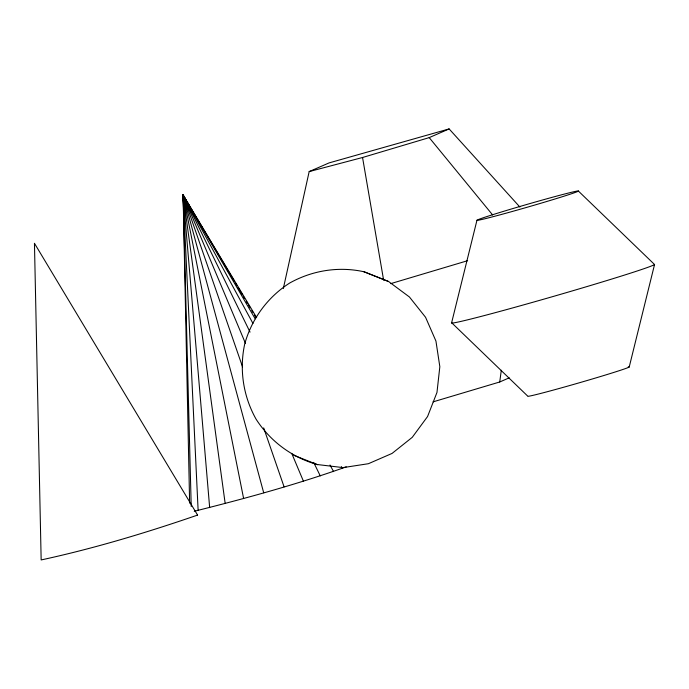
<?xml version="1.0" encoding="UTF-8"?>
<svg xmlns="http://www.w3.org/2000/svg" width="689" height="689" viewBox="0 0 689 689"><rect width="100%" height="100%" fill="white"/><g stroke="black" fill="none" stroke-linecap="round" stroke-linejoin="round"><path stroke-width="1.03" d="M433.08 401.859L499.74 381.982L501.299 370.269M283.317 288.579L309.172 171.587L329.101 162.897L449.133 128.921L519.876 207.019M628.204 366.953A52.881 1.387 -16.1 0 1 582.317 381.913A52.881 1.387 -16.1 0 1 527.748 396.141L451.631 322.719L476.969 220.204M629.212 367.039L654.55 264.516L578.433 191.094A52.881 1.387 -16.1 0 0 504.761 210.98A52.881 1.387 -16.1 0 0 499.904 214.873A52.881 1.387 -16.1 0 0 578.433 191.094M194.264 511.272C245.43 498.474 296.528 484.531 346.231 466.866M309.172 171.587L362.552 157.497L429.213 137.619L449.133 128.921M499.74 381.982L509.231 377.839M390.689 283.644L467.607 260.7M364.025 271.767C338.652 266.169 312.246 270.424 289.604 283.076C267.616 297.183 251.666 318.886 244.698 344.061C239.169 369.683 243.251 396.382 256.101 419.213C270.252 441.27 291.921 457.384 317.147 464.515L343.096 467.607L368.391 463.714L392.067 453.422L412.255 437.334L427.568 416.526L436.972 392.437L439.832 366.703L435.939 341.064L425.569 317.284L409.421 296.976L388.605 281.525L364.025 271.767L388.605 281.525M293.772 455.274L317.646 464.722M429.213 137.619L492.626 214.942M256.652 317.62L183.102 195.09L189.63 503.151M234.217 281.017L183.102 195.09L191.215 506.501M235.319 282.869L236.964 285.642M238.067 287.485L242.459 294.883M243.561 296.726L244.655 298.578M246.309 301.351L247.411 303.194M248.505 305.046L250.159 307.819M251.804 310.584L252.906 312.436M254.551 315.209L255.653 317.052M255.188 318.792L183.102 195.09L183.601 210.145M341.365 466.668L342.45 468.529M191.585 210.05L183.102 195.09L198.131 510.463M192.644 211.919L194.238 214.727M252.958 323.442L183.102 195.09L183.636 203.668M329.997 465.006L333.588 471.612M186.082 200.818L183.102 195.09L209.663 507.621M250.038 332.115L183.102 195.09L183.67 200.43M313.667 462.379L320.264 475.892M184.893 199.009L183.102 195.09L225.174 503.521M245.534 343.535L183.102 195.09L183.627 198.277M291.731 453.379L303.384 481.086M184.643 199.104L183.102 195.09L243.605 498.457M242.562 366.892L183.102 195.09L183.593 197.192M263.68 427.886L284.083 486.847M183.73 197.149L183.102 195.09L263.698 492.773M362.552 157.497L383.627 280.19M183.894 218.74L184.325 231.642M654.55 264.516A105.761 2.765 -16.1 0 1 547.471 298.113A105.761 2.765 -16.1 0 1 451.631 322.719M197.579 515.079C146.395 532.718 93.988 548.496 41.159 559.942L34.45 243.295L197.579 515.079"/></g></svg>
